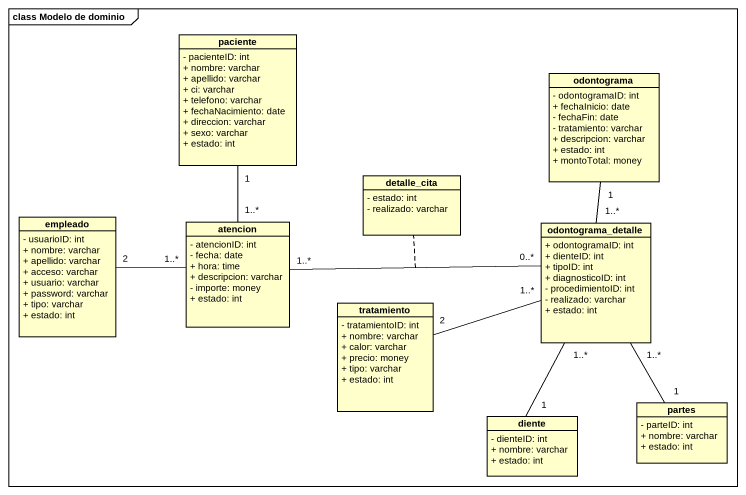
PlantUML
@startuml
mainframe class Modelo de dominio
hide circle
hide empty members
skinparam classAttributeIconSize 0
class paciente {
  - pacienteID: int
  + nombre: varchar
  + apellido: varchar
  + ci: varchar
  + telefono: varchar
  + fechaNacimiento: date
  + direccion: varchar
  + sexo: varchar
  + estado: int
}
class odontograma {
  - odontogramaID: int
  + fechaInicio: date
  - fechaFin: date
  - tratamiento: varchar
  + descripcion: varchar
  + estado: int
  + montoTotal: money
}
class detalle_cita {
  - estado: int
  - realizado: varchar
}
class empleado {
  - usuarioID: int
  + nombre: varchar
  + apellido: varchar
  + acceso: varchar
  + usuario: varchar
  + password: varchar
  + tipo: varchar
  + estado: int
}
class atencion {
  - atencionID: int
  - fecha: date
  + hora: time
  + descripcion: varchar
  - importe: money
  + estado: int
}
class odontograma_detalle {
  + odontogramaID: int
  + dienteID: int
  + tipoID: int
  + diagnosticoID: int
  - procedimientoID: int
  - realizado: varchar
  + estado: int
}
class tratamiento {
  - tratamientoID: int
  + nombre: varchar
  + calor: varchar
  + precio: money
  + tipo: varchar
  + estado: int
}
class diente {
  - dienteID: int
  + nombre: varchar
  + estado: int
}
class partes {
  - parteID: int
  + nombre: varchar
  + estado: int
}
empleado "2" -right- "1..*" atencion
atencion "1..*" -up- "1" paciente
atencion "1..*" -right- "0..*" odontograma_detalle
(atencion, odontograma_detalle) .. detalle_cita
odontograma_detalle "1..*" -up- "1" odontograma
odontograma_detalle "1..*" -left- "2" tratamiento
odontograma_detalle "1..*" -- "1" diente
odontograma_detalle "1..*" -- "1" partes
@enduml
